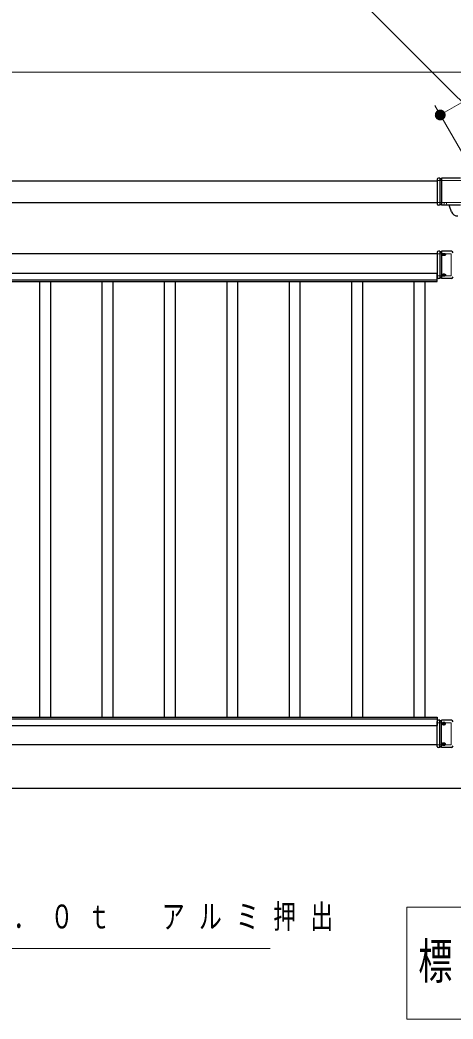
# Model space of a CAD drawing. Units: millimetres on the paper, scale 1:20. Extents: x -365 to 0, y 0 to 257.
# Drawn here: x -265.6 to -225.7, y 98.4 to 190.5 of the extents above; entities that cross this region are included whole.
import ezdxf

# ---------------------------------------------------------------- set-up
doc = ezdxf.new("R2010")
doc.units = ezdxf.units.MM
doc.linetypes.add('USER1', pattern=[4.5, 2.5, -2])
doc.layers.add('LY_1', color=4, linetype='Continuous', lineweight=25)
doc.styles.add('ＭＳ ゴシック', font='')
doc.styles.get('ＭＳ ゴシック').set_extended_font_data('MS Gothic')

# ---------------------------------------------------------------- blocks, each defined once
blk = doc.blocks.new('filled_dot')
at = {"color": 0, "linetype": 'Continuous', "lineweight": -2, "const_width": 1.25}
blk.add_lwpolyline([(-0.625, 0, 1), (0.625, 0, 1)], format="xyb", close=True, dxfattribs=at)

msp = doc.modelspace()

# ---------------------------------------------------------------- linework, layer by layer
at = {"layer": 'LY_1', "color": 7, "lineweight": 13}
for p, q in [((-226.837, 181.773), (-145.431, 228.773)), ((-318.861, 185.708), (-224.861, 185.708)), ((-219.361, 168.824), (-227.337, 182.639)), ((-229.911, 108.716), (-229.911, 98.416)), ((-171.491, 108.716), (-229.911, 108.716)), ((-229.911, 98.416), (-171.491, 98.416))]:
    msp.add_line(p, q, dxfattribs=at)
at = {"layer": 'LY_1', "color": 2}
for p, q in [((-226.861, 175.958), (-227.011, 175.958)), ((-226.861, 175.958), (-226.861, 173.458)), ((-224.986, 175.958), (-226.711, 175.958)), ((-226.711, 175.958), (-226.711, 173.458)), ((-227.111, 175.858), (-227.111, 173.558)), ((-226.861, 173.458), (-227.011, 173.458)), ((-224.986, 173.458), (-226.711, 173.458)), ((-225.791, 172.853), (-225.975, 173.36))]:
    msp.add_line(p, q, dxfattribs=at)
at = {"layer": 'LY_1', "color": 190}
for p, q in [((-321.236, 175.708), (-227.111, 175.708)), ((-317.654, 173.708), (-227.111, 173.708)), ((-316.586, 167.173), (-227.136, 167.173)), ((-227.136, 166.433), (-227.136, 167.173)), ((-316.586, 166.583), (-227.136, 166.583)), ((-316.586, 166.433), (-227.136, 166.433)), ((-316.586, 126.233), (-227.136, 126.233)), ((-227.136, 126.233), (-227.136, 125.493)), ((-316.586, 126.083), (-227.136, 126.083)), ((-316.586, 125.493), (-227.136, 125.493))]:
    msp.add_line(p, q, dxfattribs=at)
at = {"layer": 'LY_1', "color": 2, "linetype": 'USER1', "lineweight": 13}
for p, q in [((-227.111, 175.721), (-224.886, 175.721)), ((-227.111, 173.696), (-224.886, 173.696)), ((-226.531, 173.458), (-226.461, 173.569)), ((-226.461, 173.569), (-226.461, 173.696)), ((-226.261, 173.569), (-226.261, 173.696)), ((-226.192, 173.458), (-226.261, 173.569))]:
    msp.add_line(p, q, dxfattribs=at)
at = {"layer": 'LY_1', "color": 21}
for p, q in [((-227.111, 168.958), (-316.611, 168.958)), ((-227.136, 166.958), (-227.111, 166.958)), ((-227.136, 125.708), (-227.111, 125.708)), ((-227.111, 123.708), (-316.611, 123.708))]:
    msp.add_line(p, q, dxfattribs=at)
at = {"layer": 'LY_1', "color": 94}
for p, q in [((-227.111, 169.108), (-227.111, 166.808)), ((-226.861, 169.208), (-227.011, 169.208)), ((-226.861, 169.208), (-226.861, 166.708)), ((-225.811, 169.208), (-226.711, 169.208)), ((-226.711, 169.208), (-226.711, 166.708)), ((-226.861, 166.708), (-227.011, 166.708)), ((-225.811, 166.708), (-226.711, 166.708)), ((-227.111, 123.558), (-227.111, 125.858)), ((-226.861, 125.958), (-227.011, 125.958)), ((-226.861, 123.458), (-226.861, 125.958)), ((-225.811, 125.958), (-226.711, 125.958)), ((-226.711, 123.458), (-226.711, 125.958)), ((-226.861, 123.458), (-227.011, 123.458)), ((-225.811, 123.458), (-226.711, 123.458))]:
    msp.add_line(p, q, dxfattribs=at)
at = {"layer": 'LY_1', "color": 94, "linetype": 'USER1', "lineweight": 13}
for p, q in [((-227.111, 168.971), (-225.836, 168.971)), ((-225.836, 168.971), (-225.836, 166.946)), ((-227.111, 166.946), (-225.836, 166.946)), ((-227.111, 125.721), (-225.836, 125.721)), ((-225.836, 123.696), (-225.836, 125.721)), ((-227.111, 123.696), (-225.836, 123.696))]:
    msp.add_line(p, q, dxfattribs=at)
at = {"layer": 'LY_1', "color": 40}
for p, q in [((-263.736, 126.233), (-263.736, 166.433)), ((-262.736, 126.233), (-262.736, 166.433)), ((-257.986, 126.233), (-257.986, 166.433)), ((-256.986, 126.233), (-256.986, 166.433)), ((-252.236, 126.233), (-252.236, 166.433)), ((-251.236, 126.233), (-251.236, 166.433)), ((-246.486, 126.233), (-246.486, 166.433)), ((-245.486, 126.233), (-245.486, 166.433)), ((-240.736, 126.233), (-240.736, 166.433)), ((-239.736, 126.233), (-239.736, 166.433)), ((-234.986, 126.233), (-234.986, 166.433)), ((-233.986, 126.233), (-233.986, 166.433)), ((-229.236, 126.233), (-229.236, 166.433)), ((-228.236, 126.233), (-228.236, 166.433))]:
    msp.add_line(p, q, dxfattribs=at)
at = {"layer": 'LY_1', "color": 7}
msp.add_line((-356.556, 119.708), (-218.861, 119.708), dxfattribs=at)
at = {"layer": 'LY_1', "color": 7, "lineweight": 13}
for points in [[(-218.317, 176.466), (-245.663, 203.812), (-296.842, 203.812)], [(-320.361, 121.49), (-303.793, 104.921), (-242.513, 104.921)]]:
    msp.add_lwpolyline(points, dxfattribs=at)
at = {"layer": 'LY_1', "color": 94}
for points in [[(-226.674, 168.908), (-226.673, 168.917), (-226.671, 168.926), (-226.668, 168.935), (-226.664, 168.944), (-226.659, 168.952), (-226.652, 168.96), (-226.645, 168.968), (-226.636, 168.975), (-226.626, 168.982), (-226.616, 168.988), (-226.605, 168.993), (-226.593, 168.998), (-226.58, 169.003), (-226.567, 169.006), (-226.553, 169.009), (-226.54, 169.011), (-226.526, 169.012), (-226.511, 169.012), (-226.497, 169.012), (-226.483, 169.011), (-226.469, 169.009), (-226.456, 169.006), (-226.443, 169.003), (-226.43, 168.998), (-226.418, 168.993), (-226.407, 168.988), (-226.396, 168.982), (-226.387, 168.975), (-226.378, 168.968), (-226.371, 168.96), (-226.364, 168.952), (-226.359, 168.944), (-226.354, 168.935), (-226.351, 168.926), (-226.35, 168.917), (-226.349, 168.908), (-226.35, 168.899), (-226.351, 168.89), (-226.354, 168.881), (-226.359, 168.872), (-226.364, 168.864), (-226.371, 168.856), (-226.378, 168.848), (-226.387, 168.841), (-226.396, 168.834), (-226.407, 168.828), (-226.418, 168.822), (-226.43, 168.817), (-226.443, 168.813), (-226.456, 168.81), (-226.469, 168.807), (-226.483, 168.805), (-226.497, 168.804), (-226.511, 168.803), (-226.526, 168.804), (-226.54, 168.805), (-226.553, 168.807), (-226.567, 168.81), (-226.58, 168.813), (-226.593, 168.817), (-226.605, 168.822), (-226.616, 168.828), (-226.626, 168.834), (-226.636, 168.841), (-226.645, 168.848), (-226.652, 168.856), (-226.659, 168.864), (-226.664, 168.872), (-226.668, 168.881), (-226.671, 168.89), (-226.673, 168.899)], [(-226.674, 167.009), (-226.673, 167.018), (-226.671, 167.027), (-226.668, 167.036), (-226.664, 167.045), (-226.659, 167.053), (-226.652, 167.061), (-226.645, 167.069), (-226.636, 167.076), (-226.626, 167.083), (-226.616, 167.089), (-226.605, 167.095), (-226.593, 167.099), (-226.58, 167.104), (-226.567, 167.107), (-226.553, 167.11), (-226.54, 167.112), (-226.526, 167.113), (-226.511, 167.113), (-226.497, 167.113), (-226.483, 167.112), (-226.469, 167.11), (-226.456, 167.107), (-226.443, 167.104), (-226.43, 167.099), (-226.418, 167.095), (-226.407, 167.089), (-226.396, 167.083), (-226.387, 167.076), (-226.378, 167.069), (-226.371, 167.061), (-226.364, 167.053), (-226.359, 167.045), (-226.354, 167.036), (-226.351, 167.027), (-226.35, 167.018), (-226.349, 167.009), (-226.35, 167), (-226.351, 166.991), (-226.354, 166.982), (-226.359, 166.973), (-226.364, 166.965), (-226.371, 166.957), (-226.378, 166.949), (-226.387, 166.942), (-226.396, 166.935), (-226.407, 166.929), (-226.418, 166.923), (-226.43, 166.919), (-226.443, 166.914), (-226.456, 166.911), (-226.469, 166.908), (-226.483, 166.906), (-226.497, 166.905), (-226.511, 166.905), (-226.526, 166.905), (-226.54, 166.906), (-226.553, 166.908), (-226.567, 166.911), (-226.58, 166.914), (-226.593, 166.919), (-226.605, 166.923), (-226.616, 166.929), (-226.626, 166.935), (-226.636, 166.942), (-226.645, 166.949), (-226.652, 166.957), (-226.659, 166.965), (-226.664, 166.973), (-226.668, 166.982), (-226.671, 166.991), (-226.673, 167)], [(-226.674, 125.658), (-226.673, 125.649), (-226.671, 125.64), (-226.668, 125.631), (-226.664, 125.622), (-226.659, 125.614), (-226.652, 125.606), (-226.645, 125.598), (-226.636, 125.591), (-226.626, 125.584), (-226.616, 125.578), (-226.605, 125.572), (-226.593, 125.567), (-226.58, 125.563), (-226.567, 125.56), (-226.553, 125.557), (-226.54, 125.555), (-226.526, 125.554), (-226.511, 125.553), (-226.497, 125.554), (-226.483, 125.555), (-226.469, 125.557), (-226.456, 125.56), (-226.443, 125.563), (-226.43, 125.567), (-226.418, 125.572), (-226.407, 125.578), (-226.396, 125.584), (-226.387, 125.591), (-226.378, 125.598), (-226.371, 125.606), (-226.364, 125.614), (-226.359, 125.622), (-226.354, 125.631), (-226.351, 125.64), (-226.35, 125.649), (-226.349, 125.658), (-226.35, 125.667), (-226.351, 125.676), (-226.354, 125.685), (-226.359, 125.694), (-226.364, 125.702), (-226.371, 125.71), (-226.378, 125.718), (-226.387, 125.725), (-226.396, 125.732), (-226.407, 125.738), (-226.418, 125.743), (-226.43, 125.748), (-226.443, 125.753), (-226.456, 125.756), (-226.469, 125.759), (-226.483, 125.761), (-226.497, 125.762), (-226.511, 125.762), (-226.526, 125.762), (-226.54, 125.761), (-226.553, 125.759), (-226.567, 125.756), (-226.58, 125.753), (-226.593, 125.748), (-226.605, 125.743), (-226.616, 125.738), (-226.626, 125.732), (-226.636, 125.725), (-226.645, 125.718), (-226.652, 125.71), (-226.659, 125.702), (-226.664, 125.694), (-226.668, 125.685), (-226.671, 125.676), (-226.673, 125.667)], [(-226.674, 123.759), (-226.673, 123.75), (-226.671, 123.741), (-226.668, 123.732), (-226.664, 123.723), (-226.659, 123.715), (-226.652, 123.707), (-226.645, 123.699), (-226.636, 123.692), (-226.626, 123.685), (-226.616, 123.679), (-226.605, 123.673), (-226.593, 123.669), (-226.58, 123.664), (-226.567, 123.661), (-226.553, 123.658), (-226.54, 123.656), (-226.526, 123.655), (-226.511, 123.655), (-226.497, 123.655), (-226.483, 123.656), (-226.469, 123.658), (-226.456, 123.661), (-226.443, 123.664), (-226.43, 123.669), (-226.418, 123.673), (-226.407, 123.679), (-226.396, 123.685), (-226.387, 123.692), (-226.378, 123.699), (-226.371, 123.707), (-226.364, 123.715), (-226.359, 123.723), (-226.354, 123.732), (-226.351, 123.741), (-226.35, 123.75), (-226.349, 123.759), (-226.35, 123.768), (-226.351, 123.777), (-226.354, 123.786), (-226.359, 123.795), (-226.364, 123.803), (-226.371, 123.811), (-226.378, 123.819), (-226.387, 123.826), (-226.396, 123.833), (-226.407, 123.839), (-226.418, 123.845), (-226.43, 123.849), (-226.443, 123.854), (-226.456, 123.857), (-226.469, 123.86), (-226.483, 123.862), (-226.497, 123.863), (-226.511, 123.863), (-226.526, 123.863), (-226.54, 123.862), (-226.553, 123.86), (-226.567, 123.857), (-226.58, 123.854), (-226.593, 123.849), (-226.605, 123.845), (-226.616, 123.839), (-226.626, 123.833), (-226.636, 123.826), (-226.645, 123.819), (-226.652, 123.811), (-226.659, 123.803), (-226.664, 123.795), (-226.668, 123.786), (-226.671, 123.777), (-226.673, 123.768)]]:
    msp.add_lwpolyline(points, close=True, dxfattribs=at)
for points in [[(-226.611, 168.825), (-226.611, 168.834), (-226.61, 168.843), (-226.607, 168.851), (-226.602, 168.859), (-226.595, 168.866), (-226.587, 168.873), (-226.578, 168.879), (-226.567, 168.885), (-226.555, 168.889), (-226.543, 168.892), (-226.53, 168.894), (-226.516, 168.895), (-226.503, 168.895), (-226.49, 168.894), (-226.477, 168.892), (-226.465, 168.888), (-226.453, 168.884), (-226.443, 168.878), (-226.434, 168.872), (-226.426, 168.865), (-226.42, 168.857), (-226.415, 168.849), (-226.412, 168.84), (-226.411, 168.832), (-226.411, 168.829), (-226.412, 168.825)], [(-226.611, 167.092), (-226.611, 167.083), (-226.61, 167.074), (-226.606, 167.065), (-226.601, 167.057), (-226.594, 167.049), (-226.585, 167.042), (-226.575, 167.036), (-226.564, 167.031), (-226.552, 167.027), (-226.539, 167.024), (-226.525, 167.022), (-226.511, 167.021), (-226.498, 167.022), (-226.484, 167.024), (-226.471, 167.027), (-226.459, 167.031), (-226.448, 167.036), (-226.437, 167.042), (-226.429, 167.049), (-226.422, 167.057), (-226.417, 167.065), (-226.413, 167.074), (-226.412, 167.083), (-226.412, 167.092)], [(-226.611, 125.575), (-226.611, 125.584), (-226.61, 125.593), (-226.606, 125.602), (-226.601, 125.61), (-226.594, 125.618), (-226.585, 125.625), (-226.575, 125.631), (-226.564, 125.636), (-226.552, 125.64), (-226.539, 125.643), (-226.525, 125.645), (-226.511, 125.646), (-226.498, 125.645), (-226.484, 125.643), (-226.471, 125.64), (-226.459, 125.636), (-226.448, 125.631), (-226.437, 125.625), (-226.429, 125.618), (-226.422, 125.61), (-226.417, 125.602), (-226.413, 125.593), (-226.412, 125.584), (-226.412, 125.575)], [(-226.611, 123.842), (-226.611, 123.833), (-226.61, 123.824), (-226.607, 123.816), (-226.602, 123.808), (-226.595, 123.8), (-226.587, 123.794), (-226.578, 123.787), (-226.567, 123.782), (-226.555, 123.778), (-226.543, 123.775), (-226.53, 123.772), (-226.516, 123.771), (-226.503, 123.772), (-226.49, 123.773), (-226.477, 123.775), (-226.465, 123.779), (-226.453, 123.783), (-226.443, 123.789), (-226.434, 123.795), (-226.426, 123.802), (-226.42, 123.81), (-226.415, 123.818), (-226.412, 123.826), (-226.411, 123.835), (-226.411, 123.838), (-226.412, 123.842)]]:
    msp.add_lwpolyline(points, dxfattribs=at)
at = {"layer": 'LY_1', "color": 2}
for centre, radius, start, end in [((-227.011, 175.858), 0.1, 90, 180), ((-226.786, 175.958), 0.075, 180, 0), ((-227.011, 173.558), 0.1, 180, 270), ((-226.786, 173.458), 0.075, 0, 180), ((-226.116, 173.308), 0.15, 20, 90), ((-225.227, 173.058), 0.6, 200, 270)]:
    msp.add_arc(centre, radius, start, end, dxfattribs=at)
at = {"layer": 'LY_1', "color": 94}
for centre, radius, start, end in [((-227.011, 169.108), 0.1, 90, 180), ((-226.786, 169.208), 0.075, 180, 0), ((-225.811, 169.058), 0.15, 1.5, 90), ((-227.011, 166.808), 0.1, 180, 270), ((-226.786, 166.708), 0.075, 0, 180), ((-225.811, 166.858), 0.15, 270, 358.5), ((-227.011, 125.858), 0.1, 90, 180), ((-226.786, 125.958), 0.075, 180, 0), ((-225.811, 125.808), 0.15, 1.5, 90), ((-227.011, 123.558), 0.1, 180, 270), ((-226.786, 123.458), 0.075, 0, 180), ((-225.811, 123.608), 0.15, 270, 358.5)]:
    msp.add_arc(centre, radius, start, end, dxfattribs=at)
at = {"layer": 'LY_1', "color": 94, "lineweight": 13}
for centre, start, end in [((-227.011, 169.108), 90, 180), ((-227.011, 166.808), 180, 270), ((-227.011, 125.858), 90, 180), ((-227.011, 123.558), 180, 270)]:
    msp.add_arc(centre, 0.1, start, end, dxfattribs=at)

# ---------------------------------------------------------------- block references
at = {"layer": 'LY_1', "color": 7, "lineweight": 13, "xscale": 0.4, "yscale": 0.4, "rotation": 30}
msp.add_blockref('filled_dot', (-226.837, 181.773), dxfattribs=at)

# ---------------------------------------------------------------- texts
at = {"layer": 'LY_1', "color": 7, "style": 'ＭＳ ゴシック'}
for s, insert, char_height, attachment_point in [('\\T1.63;\\W0.7;ポスト：φ６０．５×３．０ｔ\u3000アルミ押出', (-302.992, 107.571), 2.199, 4), ('\\T1.49;\\W0.7;標準立面図\u3000Ｓ＝１／２０', (-200.701, 103.566), 3.299, 5)]:
    msp.add_mtext(s, dxfattribs=dict(at, insert=insert, char_height=char_height, attachment_point=attachment_point))

doc.saveas('drawing.dxf')
